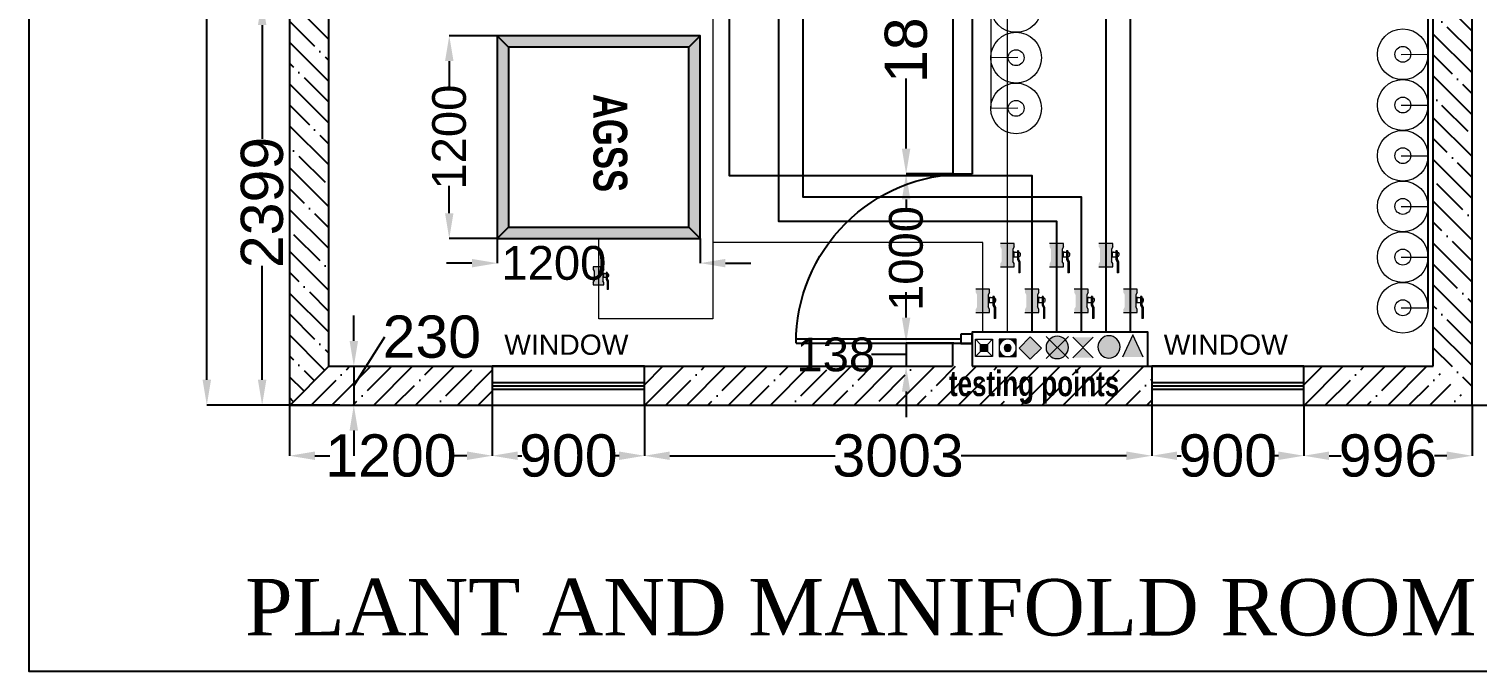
# Model space of a CAD drawing. Header units: metres. Extents: x 11749222 to 11901021, y -3863762 to -3708780.
# Drawn here: x 11749222 to 11757794, y -3728787 to -3724988 of the extents above; entities that cross this region are included whole.
import ezdxf

# ---------------------------------------------------------------- set-up
doc = ezdxf.new("R2010")
doc.units = ezdxf.units.M
doc.header["$MEASUREMENT"] = 0
doc.header["$PDMODE"] = 35
doc.layers.get('0').update_dxf_attribs({"color": 251, "linetype": 'CONTINUOUS'})
doc.layers.get('Defpoints').update_dxf_attribs({"color": 251, "linetype": 'CONTINUOUS'})
for name, color, linetype in [('dim ref', 251, 'CONTINUOUS'), ('DOOR', 251, 'CONTINUOUS'), ('format', 251, 'CONTINUOUS'), ('HS', 251, 'CONTINUOUS'), ('I-REVISION 6', 8, 'CONTINUOUS'), ('Model-Front', 7, 'CONTINUOUS')]:
    doc.layers.add(name, color=color, linetype=linetype)
for name, color, linetype, lineweight in [('M-OXY-VAC-AIR', 30, 'CONTINUOUS', 18), ('MEDI AGSS', 173, 'CONTINUOUS', 13), ('MEDI AIR 7', 4, 'CONTINUOUS', 25), ('MEDI AIR-4', 6, 'CONTINUOUS', 25), ('Medi CO2', 30, 'CONTINUOUS', 5), ('MEDI N2O', 5, 'CONTINUOUS', 25), ('MEDI O2', 3, 'CONTINUOUS', 25), ('MEDI VAC', 1, 'CONTINUOUS', 25), ('OXGEN', 90, 'CONTINUOUS', 13)]:
    doc.layers.add(name, color=color, linetype=linetype, lineweight=lineweight)
doc.styles.add('0_RM-NM', font='arial.ttf')
doc.styles.add('MtXpl_Swis721_LtCn_B', font='')
doc.styles.add('style3', font='arial.ttf', dxfattribs={"height": 200})
doc.styles.add('TR', font='times.ttf')
doc.styles.add('TXT4', font='GOTHIC.TTF', dxfattribs={"height": 150})
doc.styles.get('MtXpl_Swis721_LtCn_B').set_extended_font_data('Swis721 LtCn BT', bold=True)
doc.dimstyles.new('Scale 50', dxfattribs={"dimscale": 0, "dimtxt": 200, "dimasz": 150, "dimexe": 0, "dimexo": 0.1, "dimgap": 0, "dimtad": 0, "dimtoh": 1, "dimdec": 0, "dimzin": 0, "dimdsep": 46, "dimtxsty": '0_RM-NM', "dimcen": 0, "dimdle": 100, "dimclrd": 204, "dimclre": 212, "dimclrt": 224, "dimadec": 0, "dimazin": 0, "dimtfac": 1, "dimtdec": 0, "dimtofl": 0, "dimtmove": 1, "dimatfit": 3, "dimfxl": 0.15, "dimtolj": 1, "dimtzin": 0, "dimlwe": -1, "dimarcsym": 0})

# ---------------------------------------------------------------- blocks, each defined once
blk = doc.blocks.new('A$C53A2645F')
at = {"layer": 'Model-Front'}
h = blk.add_hatch(dxfattribs=at)
h.set_pattern_fill('BOX', color=256)
h.set_pattern_definition([(90, (-20685.1623, 3091.4035), (-1, 6e-17), []), (90, (-20684.9123, 3091.4035), (-1, 6e-17), []), (0, (-20685.1623, 3091.4035), (0, 1), [-0.25, 0.25]), (0, (-20685.1623, 3091.6535), (0, 1), [-0.25, 0.25]), (0, (-20685.1623, 3091.9035), (0, 1), [0.25, -0.25]), (0, (-20685.1623, 3092.1535), (0, 1), [0.25, -0.25]), (90, (-20684.6623, 3091.4035), (-1, 6e-17), [0.25, -0.25]), (90, (-20684.4123, 3091.4035), (-1, 6e-17), [0.25, -0.25])])
h.paths.add_polyline_path([(1200, 1200), (0, 1200), (66.7, 1133.3), (1133.3, 1133.3)], flags=17)
h.paths.add_polyline_path([(66.7, 1133.3), (0, 1200), (0, 0), (1200, 0), (1200, 1200), (1133.3, 1133.3), (1133.3, 66.7), (66.7, 66.7)])
for points in [[(0, 0), (1200, 0), (1200, 1200), (0, 1200)], [(66.7, 66.7), (1133.3, 66.7), (1133.3, 1133.3), (66.7, 1133.3)]]:
    blk.add_lwpolyline(points, close=True, dxfattribs=at)
for points in [[(66.7, 1133.3), (0, 1200)], [(1133.3, 1133.3), (1200, 1200)], [(66.7, 66.7), (0, 0)], [(1133.3, 66.7), (1200, 0)]]:
    blk.add_lwpolyline(points, dxfattribs=at)
at = {"layer": 'OXGEN', "color": 6, "insert": (344.1, 768.7), "char_height": 200, "width": 692.319, "attachment_point": 1, "rotation": 0.07639, "style": 'MtXpl_Swis721_LtCn_B'}
blk.add_mtext('AGSS', dxfattribs=at)
blk = doc.blocks.new('*D69')
at = {"layer": 'Defpoints', "color": 0, "transparency": 16777216}
for p in [(11751994.6, -3726227.7), (11753194.6, -3726227.7), (11753194.6, -3726373.4)]:
    blk.add_point(p, dxfattribs=at)
at = {"layer": 'Model-Front', "color": 212, "transparency": 16777216}
for p, q in [((11751994.6, -3726227.8), (11751994.6, -3726373.4)), ((11753194.6, -3726227.8), (11753194.6, -3726373.4))]:
    blk.add_line(p, q, dxfattribs=at)
at = {"layer": 'Model-Front', "color": 204, "lineweight": -2, "transparency": 16777216}
for p, q in [((11751844.6, -3726373.4), (11751694.6, -3726373.4)), ((11753344.6, -3726373.4), (11753494.6, -3726373.4))]:
    blk.add_line(p, q, dxfattribs=at)
at = {"layer": 'Model-Front', "color": 204, "transparency": 16777216}
for points in [[(11751844.6, -3726348.4), (11751844.6, -3726398.4), (11751994.6, -3726373.4)], [(11753344.6, -3726348.4), (11753344.6, -3726398.4), (11753194.6, -3726373.4)]]:
    blk.add_solid(points, dxfattribs=at)
at = {"layer": 'Model-Front', "color": 224, "transparency": 16777216, "insert": (11752329.5, -3726373.4), "char_height": 200, "attachment_point": 5, "style": '0_RM-NM'}
blk.add_mtext('\\A1;1200', dxfattribs=at)
blk = doc.blocks.new('*D70')
at = {"layer": 'Defpoints', "color": 0, "transparency": 16777216}
for p in [(11751994.6, -3725027.7), (11751710.2, -3726227.7), (11751994.6, -3726227.7)]:
    blk.add_point(p, dxfattribs=at)
at = {"layer": 'Model-Front', "color": 212, "transparency": 16777216}
for p, q in [((11751994.5, -3725027.7), (11751710.2, -3725027.7)), ((11751994.5, -3726227.7), (11751710.2, -3726227.7))]:
    blk.add_line(p, q, dxfattribs=at)
at = {"layer": 'Model-Front', "color": 204, "lineweight": -2, "transparency": 16777216}
for p, q in [((11751710.2, -3725177.7), (11751710.2, -3725338.8)), ((11751710.2, -3726077.7), (11751710.2, -3725916.6))]:
    blk.add_line(p, q, dxfattribs=at)
at = {"layer": 'Model-Front', "color": 204, "transparency": 16777216}
for points in [[(11751685.2, -3725177.7), (11751735.2, -3725177.7), (11751710.2, -3725027.7)], [(11751685.2, -3726077.7), (11751735.2, -3726077.7), (11751710.2, -3726227.7)]]:
    blk.add_solid(points, dxfattribs=at)
at = {"layer": 'Model-Front', "color": 224, "transparency": 16777216, "insert": (11751710.2, -3725627.7), "char_height": 200, "attachment_point": 5, "rotation": 90, "style": '0_RM-NM'}
blk.add_mtext('\\A1;1200', dxfattribs=at)
blk = doc.blocks.new('A$C6C616827')
at = {"layer": 'Model-Front', "color": 240, "true_color": 0xed1f24}
blk.add_lwpolyline([(1052.3, 975), (997.6, 975), (997.6, 1041.9), (1052.3, 1041.9)], close=True, dxfattribs=at)
for points in [[(1000, 0), (1000, 975)], [(1025, 0), (1025, 975)]]:
    blk.add_lwpolyline(points, dxfattribs=at)
blk.add_arc((1000, 1000), 1000, 270, 0, dxfattribs=at)
blk = doc.blocks.new('*D36')
at = {"layer": 'Defpoints', "color": 0, "ltscale": 500, "transparency": 16777216}
for p in [(11751063, -3711213.9), (11750275.1, -3727213.9), (11751063, -3727213.9)]:
    blk.add_point(p, dxfattribs=at)
at = {"layer": 'MEDI O2', "color": 212, "ltscale": 500, "transparency": 16777216}
for p, q in [((11751062.9, -3711213.9), (11750275.1, -3711213.9)), ((11751062.9, -3727213.9), (11750275.1, -3727213.9))]:
    blk.add_line(p, q, dxfattribs=at)
at = {"layer": 'MEDI O2', "color": 204, "lineweight": -2, "ltscale": 500, "transparency": 16777216}
for p, q in [((11750275.1, -3711363.9), (11750275.1, -3718755.7)), ((11750275.1, -3727063.9), (11750275.1, -3719672.2))]:
    blk.add_line(p, q, dxfattribs=at)
at = {"layer": 'MEDI O2', "color": 204, "ltscale": 500, "transparency": 16777216}
for points in [[(11750250.1, -3711363.9), (11750300.1, -3711363.9), (11750275.1, -3711213.9)], [(11750250.1, -3727063.9), (11750300.1, -3727063.9), (11750275.1, -3727213.9)]]:
    blk.add_solid(points, dxfattribs=at)
at = {"layer": 'MEDI O2', "color": 224, "ltscale": 500, "transparency": 16777216, "insert": (11750275.1, -3719213.9), "char_height": 250, "attachment_point": 5, "rotation": 90, "style": '0_RM-NM'}
blk.add_mtext('\\A1;16000', dxfattribs=at)
blk = doc.blocks.new('A$C56DD031A')
at = {"layer": 'Model-Front', "color": 152, "true_color": 0x2776bb}
blk.add_lwpolyline([(0, 230), (0, 0), (900, 0), (900, 230)], close=True, dxfattribs=at)
for points in [[(0, 135), (900, 135)], [(0, 115), (900, 115)], [(0, 95), (900, 95)]]:
    blk.add_lwpolyline(points, dxfattribs=at)
at = {"layer": 'dim ref', "color": 5, "insert": (70.5, 418.1), "char_height": 120, "width": 1338.76, "attachment_point": 1, "rotation": 359.99947, "style": 'style3'}
blk.add_mtext('WINDOW', dxfattribs=at)
blk = doc.blocks.new('*D40')
at = {"layer": 'Defpoints', "color": 0, "ltscale": 500, "transparency": 16777216}
for p in [(11750994.6, -3726983.9), (11750994.6, -3727213.9), (11751145.2, -3727213.9)]:
    blk.add_point(p, dxfattribs=at)
at = {"layer": 'MEDI O2', "color": 204, "lineweight": -2, "ltscale": 500, "transparency": 16777216}
for p, q in [((11751145.2, -3726833.9), (11751145.2, -3726683.9)), ((11751145.2, -3727098.9), (11751329, -3726810)), ((11751145.2, -3726983.9), (11751145.2, -3727213.9)), ((11751145.2, -3727363.9), (11751145.2, -3727513.9))]:
    blk.add_line(p, q, dxfattribs=at)
at = {"layer": 'MEDI O2', "color": 212, "ltscale": 500, "transparency": 16777216}
for p, q in [((11750994.7, -3726983.9), (11751145.2, -3726983.9)), ((11750994.7, -3727213.9), (11751145.2, -3727213.9))]:
    blk.add_line(p, q, dxfattribs=at)
at = {"layer": 'MEDI O2', "color": 204, "ltscale": 500, "transparency": 16777216}
for points in [[(11751120.2, -3726833.9), (11751170.2, -3726833.9), (11751145.2, -3726983.9)], [(11751120.2, -3727363.9), (11751170.2, -3727363.9), (11751145.2, -3727213.9)]]:
    blk.add_solid(points, dxfattribs=at)
at = {"layer": 'MEDI O2', "color": 224, "ltscale": 500, "transparency": 16777216, "insert": (11751606.9, -3726810), "char_height": 250, "attachment_point": 5, "style": '0_RM-NM'}
blk.add_mtext('\\A1;230', dxfattribs=at)
blk = doc.blocks.new('*D45')
at = {"layer": 'Defpoints', "color": 0, "ltscale": 500, "transparency": 16777216}
for p in [(11750729.5, -3724814.8), (11750602.7, -3727213.9), (11750729.5, -3727213.9)]:
    blk.add_point(p, dxfattribs=at)
at = {"layer": 'MEDI O2', "color": 212, "ltscale": 500, "transparency": 16777216}
for p, q in [((11750729.4, -3724814.8), (11750602.7, -3724814.8)), ((11750729.4, -3727213.9), (11750602.7, -3727213.9))]:
    blk.add_line(p, q, dxfattribs=at)
at = {"layer": 'MEDI O2', "color": 204, "lineweight": -2, "ltscale": 500, "transparency": 16777216}
for p, q in [((11750602.7, -3724964.8), (11750602.7, -3725638.7)), ((11750602.7, -3727063.9), (11750602.7, -3726390))]:
    blk.add_line(p, q, dxfattribs=at)
at = {"layer": 'MEDI O2', "color": 204, "ltscale": 500, "transparency": 16777216}
for points in [[(11750577.7, -3724964.8), (11750627.7, -3724964.8), (11750602.7, -3724814.8)], [(11750577.7, -3727063.9), (11750627.7, -3727063.9), (11750602.7, -3727213.9)]]:
    blk.add_solid(points, dxfattribs=at)
at = {"layer": 'MEDI O2', "color": 224, "ltscale": 500, "transparency": 16777216, "insert": (11750602.7, -3726014.4), "char_height": 250, "attachment_point": 5, "rotation": 90, "style": '0_RM-NM'}
blk.add_mtext('\\A1;2399', dxfattribs=at)
blk = doc.blocks.new('*D49')
at = {"layer": 'Defpoints', "color": 0, "ltscale": 500, "transparency": 16777216}
for p in [(11757764.6, -3723992.7), (11757764.6, -3727213.9), (11758116.7, -3727213.9)]:
    blk.add_point(p, dxfattribs=at)
at = {"layer": 'MEDI O2', "color": 212, "ltscale": 500, "transparency": 16777216}
for p, q in [((11757764.7, -3723992.7), (11758116.7, -3723992.7)), ((11757764.7, -3727213.9), (11758116.7, -3727213.9))]:
    blk.add_line(p, q, dxfattribs=at)
at = {"layer": 'MEDI O2', "color": 204, "lineweight": -2, "ltscale": 500, "transparency": 16777216}
for p, q in [((11758116.7, -3724142.7), (11758116.7, -3725254.3)), ((11758116.7, -3727063.9), (11758116.7, -3725952.4))]:
    blk.add_line(p, q, dxfattribs=at)
at = {"layer": 'MEDI O2', "color": 204, "ltscale": 500, "transparency": 16777216}
for points in [[(11758091.7, -3724142.7), (11758141.7, -3724142.7), (11758116.7, -3723992.7)], [(11758091.7, -3727063.9), (11758141.7, -3727063.9), (11758116.7, -3727213.9)]]:
    blk.add_solid(points, dxfattribs=at)
at = {"layer": 'MEDI O2', "color": 224, "ltscale": 500, "transparency": 16777216, "insert": (11758116.7, -3725603.3), "char_height": 250, "attachment_point": 5, "rotation": 90, "style": '0_RM-NM'}
blk.add_mtext('\\A1;3221', dxfattribs=at)
blk = doc.blocks.new('*D50')
at = {"layer": 'Defpoints', "color": 0, "ltscale": 500, "transparency": 16777216}
for p in [(11756768.5, -3727213.9), (11757764.6, -3727213.9), (11756768.5, -3727513.2)]:
    blk.add_point(p, dxfattribs=at)
at = {"layer": 'MEDI O2', "color": 212, "ltscale": 500, "transparency": 16777216}
for p, q in [((11756768.5, -3727214), (11756768.5, -3727513.2)), ((11757764.6, -3727214), (11757764.6, -3727513.2))]:
    blk.add_line(p, q, dxfattribs=at)
at = {"layer": 'MEDI O2', "color": 204, "lineweight": -2, "ltscale": 500, "transparency": 16777216}
for p, q in [((11756918.5, -3727513.2), (11756990.5, -3727513.2)), ((11757614.6, -3727513.2), (11757542.7, -3727513.2))]:
    blk.add_line(p, q, dxfattribs=at)
at = {"layer": 'MEDI O2', "color": 204, "ltscale": 500, "transparency": 16777216}
for points in [[(11756918.5, -3727488.2), (11756918.5, -3727538.2), (11756768.5, -3727513.2)], [(11757614.6, -3727488.2), (11757614.6, -3727538.2), (11757764.6, -3727513.2)]]:
    blk.add_solid(points, dxfattribs=at)
at = {"layer": 'MEDI O2', "color": 224, "ltscale": 500, "transparency": 16777216, "insert": (11757266.6, -3727513.2), "char_height": 250, "attachment_point": 5, "style": '0_RM-NM'}
blk.add_mtext('\\A1;996', dxfattribs=at)
blk = doc.blocks.new('*D51')
at = {"layer": 'Defpoints', "color": 0, "ltscale": 500, "transparency": 16777216}
for p in [(11755868.5, -3727213.9), (11756768.5, -3727213.9), (11755868.5, -3727513.2)]:
    blk.add_point(p, dxfattribs=at)
at = {"layer": 'MEDI O2', "color": 212, "ltscale": 500, "transparency": 16777216}
for p, q in [((11755868.5, -3727214), (11755868.5, -3727513.2)), ((11756768.5, -3727214), (11756768.5, -3727513.2))]:
    blk.add_line(p, q, dxfattribs=at)
at = {"layer": 'MEDI O2', "color": 204, "lineweight": -2, "ltscale": 500, "transparency": 16777216}
for p, q in [((11756018.5, -3727513.2), (11756042.7, -3727513.2)), ((11756618.5, -3727513.2), (11756594.2, -3727513.2))]:
    blk.add_line(p, q, dxfattribs=at)
at = {"layer": 'MEDI O2', "color": 204, "ltscale": 500, "transparency": 16777216}
for points in [[(11756018.5, -3727488.2), (11756018.5, -3727538.2), (11755868.5, -3727513.2)], [(11756618.5, -3727488.2), (11756618.5, -3727538.2), (11756768.5, -3727513.2)]]:
    blk.add_solid(points, dxfattribs=at)
at = {"layer": 'MEDI O2', "color": 224, "ltscale": 500, "transparency": 16777216, "insert": (11756318.5, -3727513.2), "char_height": 250, "attachment_point": 5, "style": '0_RM-NM'}
blk.add_mtext('\\A1;900', dxfattribs=at)
blk = doc.blocks.new('*D52')
at = {"layer": 'Defpoints', "color": 0, "ltscale": 500, "transparency": 16777216}
for p in [(11752865.1, -3727213.9), (11755868.5, -3727213.9), (11752865.1, -3727513.2)]:
    blk.add_point(p, dxfattribs=at)
at = {"layer": 'MEDI O2', "color": 212, "ltscale": 500, "transparency": 16777216}
for p, q in [((11752865.1, -3727214), (11752865.1, -3727513.2)), ((11755868.5, -3727214), (11755868.5, -3727513.2))]:
    blk.add_line(p, q, dxfattribs=at)
at = {"layer": 'MEDI O2', "color": 204, "lineweight": -2, "ltscale": 500, "transparency": 16777216}
for p, q in [((11753015.1, -3727513.2), (11753993.6, -3727513.2)), ((11755718.5, -3727513.2), (11754740, -3727513.2))]:
    blk.add_line(p, q, dxfattribs=at)
at = {"layer": 'MEDI O2', "color": 204, "ltscale": 500, "transparency": 16777216}
for points in [[(11753015.1, -3727488.2), (11753015.1, -3727538.2), (11752865.1, -3727513.2)], [(11755718.5, -3727488.2), (11755718.5, -3727538.2), (11755868.5, -3727513.2)]]:
    blk.add_solid(points, dxfattribs=at)
at = {"layer": 'MEDI O2', "color": 224, "ltscale": 500, "transparency": 16777216, "insert": (11754366.8, -3727513.2), "char_height": 250, "attachment_point": 5, "style": '0_RM-NM'}
blk.add_mtext('\\A1;3003', dxfattribs=at)
blk = doc.blocks.new('*D53')
at = {"layer": 'Defpoints', "color": 0, "ltscale": 500, "transparency": 16777216}
for p in [(11751965.1, -3727213.9), (11752865.1, -3727213.9), (11751965.1, -3727513.2)]:
    blk.add_point(p, dxfattribs=at)
at = {"layer": 'MEDI O2', "color": 212, "ltscale": 500, "transparency": 16777216}
for p, q in [((11751965.1, -3727214), (11751965.1, -3727513.2)), ((11752865.1, -3727214), (11752865.1, -3727513.2))]:
    blk.add_line(p, q, dxfattribs=at)
at = {"layer": 'MEDI O2', "color": 204, "lineweight": -2, "ltscale": 500, "transparency": 16777216}
for p, q in [((11752115.1, -3727513.2), (11752139.3, -3727513.2)), ((11752715.1, -3727513.2), (11752690.8, -3727513.2))]:
    blk.add_line(p, q, dxfattribs=at)
at = {"layer": 'MEDI O2', "color": 204, "ltscale": 500, "transparency": 16777216}
for points in [[(11752115.1, -3727488.2), (11752115.1, -3727538.2), (11751965.1, -3727513.2)], [(11752715.1, -3727488.2), (11752715.1, -3727538.2), (11752865.1, -3727513.2)]]:
    blk.add_solid(points, dxfattribs=at)
at = {"layer": 'MEDI O2', "color": 224, "ltscale": 500, "transparency": 16777216, "insert": (11752415.1, -3727513.2), "char_height": 250, "attachment_point": 5, "style": '0_RM-NM'}
blk.add_mtext('\\A1;900', dxfattribs=at)
blk = doc.blocks.new('*D54')
at = {"layer": 'Defpoints', "color": 0, "ltscale": 500, "transparency": 16777216}
for p in [(11750764.6, -3727213.9), (11751965.1, -3727213.9), (11750764.6, -3727513.2)]:
    blk.add_point(p, dxfattribs=at)
at = {"layer": 'MEDI O2', "color": 212, "ltscale": 500, "transparency": 16777216}
for p, q in [((11750764.6, -3727214), (11750764.6, -3727513.2)), ((11751965.1, -3727214), (11751965.1, -3727513.2))]:
    blk.add_line(p, q, dxfattribs=at)
at = {"layer": 'MEDI O2', "color": 204, "lineweight": -2, "ltscale": 500, "transparency": 16777216}
for p, q in [((11750914.6, -3727513.2), (11751003.8, -3727513.2)), ((11751815.1, -3727513.2), (11751726, -3727513.2))]:
    blk.add_line(p, q, dxfattribs=at)
at = {"layer": 'MEDI O2', "color": 204, "ltscale": 500, "transparency": 16777216}
for points in [[(11750914.6, -3727488.2), (11750914.6, -3727538.2), (11750764.6, -3727513.2)], [(11751815.1, -3727488.2), (11751815.1, -3727538.2), (11751965.1, -3727513.2)]]:
    blk.add_solid(points, dxfattribs=at)
at = {"layer": 'MEDI O2', "color": 224, "ltscale": 500, "transparency": 16777216, "insert": (11751364.9, -3727513.2), "char_height": 250, "attachment_point": 5, "style": '0_RM-NM'}
blk.add_mtext('\\A1;1200', dxfattribs=at)
blk = doc.blocks.new('*D63')
at = {"layer": 'Defpoints', "color": 0, "ltscale": 500, "transparency": 16777216}
for p in [(11754698.6, -3723992.7), (11754414.3, -3725845.8), (11754697.4, -3725845.8)]:
    blk.add_point(p, dxfattribs=at)
at = {"layer": 'MEDI O2', "color": 212, "ltscale": 500, "transparency": 16777216}
for p, q in [((11754698.5, -3723992.7), (11754414.3, -3723992.7)), ((11754697.3, -3725845.8), (11754414.3, -3725845.8))]:
    blk.add_line(p, q, dxfattribs=at)
at = {"layer": 'MEDI O2', "color": 204, "lineweight": -2, "ltscale": 500, "transparency": 16777216}
for p, q in [((11754414.3, -3724142.7), (11754414.3, -3724557.7)), ((11754414.3, -3725695.8), (11754414.3, -3725280.8))]:
    blk.add_line(p, q, dxfattribs=at)
at = {"layer": 'MEDI O2', "color": 204, "ltscale": 500, "transparency": 16777216}
for points in [[(11754389.3, -3724142.7), (11754439.3, -3724142.7), (11754414.3, -3723992.7)], [(11754389.3, -3725695.8), (11754439.3, -3725695.8), (11754414.3, -3725845.8)]]:
    blk.add_solid(points, dxfattribs=at)
at = {"layer": 'MEDI O2', "color": 224, "ltscale": 500, "transparency": 16777216, "insert": (11754414.3, -3724919.3), "char_height": 250, "attachment_point": 5, "rotation": 90, "style": '0_RM-NM'}
blk.add_mtext('\\A1;1853', dxfattribs=at)
blk = doc.blocks.new('*D64')
at = {"layer": 'Defpoints', "color": 0, "ltscale": 500, "transparency": 16777216}
for p in [(11754697.4, -3725845.8), (11754414.3, -3726846), (11754697.4, -3726846)]:
    blk.add_point(p, dxfattribs=at)
at = {"layer": 'MEDI O2', "color": 212, "ltscale": 500, "transparency": 16777216}
for p, q in [((11754697.3, -3725845.8), (11754414.3, -3725845.8)), ((11754697.3, -3726846), (11754414.3, -3726846))]:
    blk.add_line(p, q, dxfattribs=at)
at = {"layer": 'MEDI O2', "color": 204, "lineweight": -2, "ltscale": 500, "transparency": 16777216}
for p, q in [((11754414.3, -3725995.8), (11754414.3, -3726057)), ((11754414.3, -3726696), (11754414.3, -3726634.8))]:
    blk.add_line(p, q, dxfattribs=at)
at = {"layer": 'MEDI O2', "color": 204, "ltscale": 500, "transparency": 16777216}
for points in [[(11754389.3, -3725995.8), (11754439.3, -3725995.8), (11754414.3, -3725845.8)], [(11754389.3, -3726696), (11754439.3, -3726696), (11754414.3, -3726846)]]:
    blk.add_solid(points, dxfattribs=at)
at = {"layer": 'MEDI O2', "color": 224, "ltscale": 500, "transparency": 16777216, "insert": (11754414.3, -3726345.9), "char_height": 200, "attachment_point": 5, "rotation": 90, "style": '0_RM-NM'}
blk.add_mtext('\\A1;1000', dxfattribs=at)
blk = doc.blocks.new('*D65')
at = {"layer": 'Defpoints', "color": 0, "ltscale": 500, "transparency": 16777216}
for p in [(11754697.4, -3726846), (11754414.3, -3726983.9), (11754418.7, -3726983.9)]:
    blk.add_point(p, dxfattribs=at)
at = {"layer": 'MEDI O2', "color": 204, "lineweight": -2, "ltscale": 500, "transparency": 16777216}
for p, q in [((11754414.3, -3726696), (11754414.3, -3726546)), ((11754414.3, -3726846), (11754414.3, -3726983.9)), ((11754414.3, -3726915), (11754210, -3726915)), ((11754414.3, -3727133.9), (11754414.3, -3727283.9))]:
    blk.add_line(p, q, dxfattribs=at)
at = {"layer": 'MEDI O2', "color": 212, "ltscale": 500, "transparency": 16777216}
for p, q in [((11754697.3, -3726846), (11754414.3, -3726846)), ((11754418.6, -3726983.9), (11754414.3, -3726983.9))]:
    blk.add_line(p, q, dxfattribs=at)
at = {"layer": 'MEDI O2', "color": 204, "ltscale": 500, "transparency": 16777216}
for points in [[(11754389.3, -3726696), (11754439.3, -3726696), (11754414.3, -3726846)], [(11754389.3, -3727133.9), (11754439.3, -3727133.9), (11754414.3, -3726983.9)]]:
    blk.add_solid(points, dxfattribs=at)
at = {"layer": 'MEDI O2', "color": 224, "ltscale": 500, "transparency": 16777216, "insert": (11753998.2, -3726915), "char_height": 200, "attachment_point": 5, "style": '0_RM-NM'}
blk.add_mtext('\\A1;138', dxfattribs=at)
blk = doc.blocks.new('A$C4D064DB7')
at = {"lineweight": 9}
h = blk.add_hatch(color=7, dxfattribs=at)
h.set_gradient(color1=(255, 255, 255), color2=(0, 38, 76), tint=1, name='INVCYLINDER')
h.paths.add_polyline_path([(4.5, 7.1), (3.7, 5.7), (3.7, 3.7), (12.3, 3.7), (12.3, 5.7), (11.5, 7.1), (11.5, 14.7), (12.3, 16.1), (12.3, 18.1), (3.7, 18.1), (3.7, 16.1), (4.5, 14.7)])
at = {"color": 7, "lineweight": 9}
for p, q in [((0, 11.9), (0, 10.9)), ((1, 13.7), (1, 8.4)), ((1, 13.7), (1.8, 13.7)), ((1.8, 13.7), (1.8, 8.2)), ((4, 12.9), (1.8, 12.9)), ((3.2, 12.9), (3.7, 12.9)), ((3.7, 18.1), (12.3, 18.1)), ((3.7, 16.1), (3.7, 18.1)), ((3.7, 16.1), (4.5, 14.7)), ((4, 13.1), (4, 9.7)), ((4, 13.1), (4.5, 13.1)), ((4.5, 14.7), (4.5, 7.1)), ((12.3, 16.1), (11.5, 14.7)), ((11.5, 14.7), (11.5, 7.1)), ((12.3, 18.1), (12.3, 16.1)), ((1, 8.4), (0.2, 7.1)), ((0.2, 7.1), (0.2, 0)), ((1.8, 8.2), (1, 6.8)), ((1, 6.8), (1, 0)), ((4, 9.9), (1.8, 9.9)), ((3.7, 5.7), (4.5, 7.1)), ((3.7, 3.7), (3.7, 5.7)), ((12.3, 3.7), (3.7, 3.7)), ((4, 9.7), (4.5, 9.7)), ((12.3, 5.7), (11.5, 7.1)), ((12.3, 5.7), (12.3, 3.7)), ((0.2, 0), (1, 0))]:
    blk.add_line(p, q, dxfattribs=at)
for centre, start, end in [((1, 11.9), 90, 180), ((1, 10.9), 180, 270)]:
    blk.add_arc(centre, 1, start, end, dxfattribs=at)
blk = doc.blocks.new('A$C53F779DD')
at = {"layer": 'Medi CO2', "linetype": 'ByBlock', "lineweight": 15}
h = blk.add_hatch(color=30, dxfattribs=at)
h.dxf.hatch_style = 1
h.paths.add_polyline_path([(635, 0), (638, 635), (0, 635, -0.4142136)])
h.paths.add_polyline_path([(0, 635), (-638, 635), (-635, 0, -0.4142136)])
h.paths.add_polyline_path([(0, -635, -0.4142136), (-635, 0), (-638, -635)])
h.paths.add_polyline_path([(638, -635), (635, 0, -0.4142136), (0, -635)])
h.paths.add_polyline_path([(255, 0, 1), (-255, 0, 1)])
at = {"layer": 'Medi CO2', "color": 30, "linetype": 'ByBlock', "lineweight": 15}
for p, q in [((-641, 635), (636, 635)), ((-638, -635), (-638, 635)), ((636, 635), (636, -635)), ((636, -635), (-641, -635))]:
    blk.add_line(p, q, dxfattribs=at)
for radius in [635, 255]:
    blk.add_circle((0, 0), radius, dxfattribs=at)
blk = doc.blocks.new('A$C173265A9')
at = {"layer": 'MEDI AIR 7', "lineweight": 15}
h = blk.add_hatch(color=4, dxfattribs=at)
h.dxf.hatch_style = 1
h.paths.add_polyline_path([(3169, 1585), (1585, 0), (3169, -1585)])
h.paths.add_polyline_path([(1585, 0), (0, 1585), (0, -1585)])
at = {"layer": 'MEDI AIR 7', "color": 4, "lineweight": 15}
for p, q in [((0, 1585, 0), (3169, -1585, 0)), ((3169, 1585, 0), (0, -1585, 0))]:
    blk.add_line(p, q, dxfattribs=at)
blk = doc.blocks.new('A$C3A3D1474')
at = {"layer": 'MEDI AGSS', "lineweight": 15}
h = blk.add_hatch(color=256, dxfattribs=at)
h.dxf.hatch_style = 1
h.paths.add_polyline_path([(258, 255), (-258, 255), (-258, -255), (258, -255)])
for p, q in [((-638, -635), (-638, 635)), ((-638, 635), (638, 635)), ((-638, 635), (-256, 255)), ((256, 255), (638, 635)), ((638, 635), (638, -635)), ((-638, -635), (-256, -255)), ((638, -635), (-638, -635)), ((256, -255), (638, -635))]:
    blk.add_line(p, q, dxfattribs=at)
at = {"layer": 'MEDI AGSS', "lineweight": 15, "elevation": 0}
blk.add_lwpolyline([(-258, 255), (258, 255), (258, -255), (-258, -255)], close=True, dxfattribs=at)
blk = doc.blocks.new('A$C42ED42C6')
at = {"layer": 'MEDI N2O', "linetype": 'Continuous', "lineweight": 15}
h = blk.add_hatch(color=5, dxfattribs=at)
h.dxf.hatch_style = 1
h.paths.add_polyline_path([(2946, 1220), (1726, 0), (2946, -1220, 0.1989124), (3451, 0, 0.1989124)])
h.paths.add_polyline_path([(1726, 0), (505, -1220, 0.4142136), (2946, -1220)])
h.paths.add_polyline_path([(505, 1220, 0.1989124), (0, 0, 0.1989124), (505, -1220), (1726, 0)])
h.paths.add_polyline_path([(2946, 1220, 0.4142136), (505, 1220), (1726, 0)])
at = {"layer": 'MEDI N2O', "color": 5, "linetype": 'Continuous', "lineweight": 15}
blk.add_circle((1726, 0), 1726, dxfattribs=at)
blk = doc.blocks.new('A$C1A766040')
at = {"layer": 'MEDI VAC', "lineweight": 15}
h = blk.add_hatch(color=256, dxfattribs=at)
h.dxf.hatch_style = 1
h.paths.add_polyline_path([(1726, -1726), (3451, 0), (1726, 1726), (0, 0)])
for p, q in [((1726, 1726), (0, 0)), ((0, 0), (1726, -1726)), ((3451, 0), (1726, 1726)), ((1726, -1726), (3451, 0))]:
    blk.add_line(p, q, dxfattribs=at)
blk = doc.blocks.new('A$C6CEF60F2')
at = {"layer": 'MEDI O2', "lineweight": 15}
h = blk.add_hatch(color=256, dxfattribs=at)
h.dxf.hatch_style = 1
h.paths.add_polyline_path([(0, 1587), (0, -1587), (3451, 0)])
for p, q in [((0, 1587, 0), (3451, 0, 0)), ((3451, 0, 0), (0, -1587, 0))]:
    blk.add_line(p, q, dxfattribs=at)
blk = doc.blocks.new('A$C04586E02')
at = {"layer": 'MEDI AIR-4', "lineweight": 15}
h = blk.add_hatch(color=256, dxfattribs=at)
h.dxf.hatch_style = 1
h.paths.add_polyline_path([(2946, 1220), (1726, 0), (2946, -1220, 0.1989124), (3451, 0, 0.1989124)])
h.paths.add_polyline_path([(1726, 0), (505, -1220, 0.4142136), (2946, -1220)])
h.paths.add_polyline_path([(505, 1220, 0.1989124), (0, 0, 0.1989124), (505, -1220), (1726, 0)])
h.paths.add_polyline_path([(2946, 1220, 0.4142136), (505, 1220), (1726, 0)])
for p, q in [((0, 1726), (3451, -1726)), ((3451, 1726), (0, -1726))]:
    blk.add_line(p, q, dxfattribs=at)
blk.add_circle((1726, 0), 1726, dxfattribs=at)
blk = doc.blocks.new('A$C7341269C')
at = {"lineweight": 9}
h = blk.add_hatch(color=7, dxfattribs=at)
h.set_gradient(color1=(255, 255, 255), one_color=1, tint=1, name='INVCYLINDER')
h.paths.add_polyline_path([(118, 64), (132, 88), (132, 122), (-14, 122), (-14, 88), (0, 64), (0, -64), (-14, -88), (-14, -122), (132, -122), (132, -88), (118, -64)])
at = {"color": 7, "lineweight": 9}
for p, q in [((179, 69), (179, 184)), ((192, 184), (179, 184)), ((192, 65), (192, 184)), ((-14, 122), (132, 122)), ((132, 88), (118, 64)), ((118, -64), (118, 64)), ((127, 20), (118, 20)), ((127, -36), (127, 20)), ((127, 17), (165, 17)), ((132, 122), (132, 88)), ((165, 46), (179, 69)), ((165, -47), (165, 46)), ((178, 42), (192, 65)), ((178, -47), (178, 42)), ((132, -122), (-14, -122)), ((127, -36), (118, -36)), ((132, -88), (118, -64)), ((127, -34), (165, -34)), ((132, -88), (132, -122)), ((142, -34), (133, -34)), ((178, -47), (165, -47)), ((195, -17), (195, 0))]:
    blk.add_line(p, q, dxfattribs=at)
for centre, start, end in [((178, 0), 0, 90), ((178, -17), 270, 0)]:
    blk.add_arc(centre, 16.9, start, end, dxfattribs=at)

msp = doc.modelspace()

# ---------------------------------------------------------------- hatches: boundary and pattern name
at = {"layer": 'HS', "ltscale": 500, "true_color": 0x636466}
h = msp.add_hatch(dxfattribs=at)
h.set_pattern_fill('ANSI35', color=251, scale=700, angle=450)
h.set_pattern_definition([(135, (8051864.42, -15076726.98), (-123.7436867, -123.7436867), []), (135, (8051864.42, -15076603.23), (-123.7436867, -123.7436867), [218.75, -43.75, 0, -43.75])])
edge = h.paths.add_edge_path()
edge.add_line((11757534.6, -3726983.9), (11757764.6, -3727213.9))
edge.add_line((11757764.6, -3727213.9), (11757764.6, -3723992.7))
edge.add_line((11757764.6, -3723992.7), (11757534.6, -3723992.7))
edge.add_line((11757534.6, -3723992.7), (11757534.6, -3726945.6))
h = msp.add_hatch(dxfattribs=at)
h.set_pattern_fill('ANSI35', color=251, scale=700, angle=270)
h.set_pattern_definition([(315, (15456664.96, 7624928.24), (123.7436867, 123.7436867), []), (315, (15456664.96, 7624804.5), (123.7436867, 123.7436867), [218.75, -43.75, 0, -43.75])])
edge = h.paths.add_edge_path()
edge.add_line((11750994.6, -3724814.8), (11750764.6, -3724814.8))
edge.add_line((11750764.6, -3724814.8), (11750764.6, -3727214))
edge.add_line((11750764.6, -3727214), (11750994.6, -3726983.9))
edge.add_line((11750994.6, -3726983.9), (11750994.6, -3724833.6))
h = msp.add_hatch(dxfattribs=at)
h.set_pattern_fill('ANSI35', color=251, scale=700, angle=360)
h.set_pattern_definition([(45, (401021.62, -21313.73), (-123.7436867, 123.7436867), []), (45, (401145.36, -21313.73), (-123.7436867, 123.7436867), [218.75, -43.75, 0, -43.75])])
edge = h.paths.add_edge_path()
edge.add_line((11750994.6, -3726983.9), (11750764.6, -3727214))
edge.add_line((11750764.6, -3727214), (11751965.1, -3727213.9))
edge.add_line((11751965.1, -3727213.9), (11751965.1, -3726983.9))
edge.add_line((11751965.1, -3726983.9), (11750983, -3726984))
h = msp.add_hatch(dxfattribs=at)
h.set_pattern_fill('ANSI35', color=251, scale=700, angle=360)
h.set_pattern_definition([(45, (403122.05, -21313.72), (-123.7436867, 123.7436867), []), (45, (403245.8, -21313.72), (-123.7436867, 123.7436867), [218.75, -43.75, 0, -43.75])])
edge = h.paths.add_edge_path()
edge.add_line((11752865.1, -3726983.9), (11752865.1, -3727214))
edge.add_line((11752865.1, -3727214), (11755830, -3727213.9))
edge.add_line((11755868.5, -3727213.9), (11755868.5, -3726983.9))
edge.add_line((11755868.5, -3726983.9), (11752903.4, -3726983.9))
h = msp.add_hatch(dxfattribs=at)
h.set_pattern_fill('ANSI35', color=251, scale=700, angle=360)
h.set_pattern_definition([(45, (407025.46, -21313.7), (-123.7436867, 123.7436867), []), (45, (407149.2, -21313.7), (-123.7436867, 123.7436867), [218.75, -43.75, 0, -43.75])])
edge = h.paths.add_edge_path()
edge.add_line((11756768.5, -3726983.9), (11756768.5, -3727214))
edge.add_line((11756768.5, -3727214), (11757764.6, -3727213.9))
edge.add_line((11757764.6, -3727213.9), (11757534.6, -3726983.9))
edge.add_line((11757534.6, -3726983.9), (11756806.8, -3726983.9))

# ---------------------------------------------------------------- linework, layer by layer
at = {"color": 1, "ltscale": 500}
msp.add_lwpolyline([(11754804.5, -3726983.3), (11755845.4, -3726983.3), (11755845.4, -3726781.4), (11754804.5, -3726781.4)], close=True, dxfattribs=at)
at = {"layer": 'I-REVISION 6', "color": 7}
msp.add_lwpolyline([(11749222.3, -3710170.2), (11749222.3, -3728787.2), (11762385.8, -3728787.2), (11762385.8, -3710170.2)], close=True, dxfattribs=at)
at = {"layer": 'M-OXY-VAC-AIR', "color": 3, "lineweight": 15}
for points in [[(11756417.5, -3720281.8), (11756417.5, -3722982.5), (11754915.3, -3722982.5), (11754915.3, -3725457.5)], [(11755075.2, -3725157.1), (11754915.3, -3725157.5)], [(11757344.7, -3725138), (11757504.5, -3725137.6)], [(11755075.2, -3725457.1), (11754915.3, -3725457.5)], [(11757344.7, -3725438), (11757504.5, -3725437.6)], [(11757344.7, -3725738), (11757504.5, -3725737.6)], [(11757344.7, -3726038), (11757504.5, -3726037.6)], [(11757344.7, -3726338), (11757504.5, -3726337.6)], [(11757344.7, -3726638), (11757504.5, -3726637.6)]]:
    msp.add_lwpolyline(points, dxfattribs=at)
for centre, radius in [((11755065.3, -3724857.5), 150), ((11757354.5, -3725137.6), 150), ((11755065.3, -3725157.5), 150), ((11755065.3, -3725157.5), 47.1), ((11757354.5, -3725137.6), 47.1), ((11755065.3, -3725457.5), 150), ((11757354.5, -3725437.6), 150), ((11755065.3, -3725457.5), 47.1), ((11757354.5, -3725437.6), 47.1), ((11757354.5, -3725737.6), 150), ((11757354.5, -3725737.6), 47.1), ((11757354.5, -3726037.6), 150), ((11757354.5, -3726037.6), 47.1), ((11757354.5, -3726337.6), 150), ((11757354.5, -3726337.6), 47.1), ((11757354.5, -3726637.6), 150), ((11757354.5, -3726637.6), 47.1)]:
    msp.add_circle(centre, radius, dxfattribs=at)
at = {"layer": 'MEDI AGSS'}
msp.add_lwpolyline([(11750764.6, -3712172.7), (11753269.7, -3712172.7), (11753269.7, -3726702.5), (11752594.6, -3726702.5), (11752594.6, -3726227)], dxfattribs=at)
at = {"layer": 'MEDI AGSS', "lineweight": 15}
msp.add_lwpolyline([(11754869.1, -3726780.7), (11754869.1, -3726250.5), (11753269.7, -3726250.5)], dxfattribs=at)
at = {"layer": 'MEDI AIR 7', "color": 4}
msp.add_lwpolyline([(11755451.9, -3726780.7), (11755451.9, -3725982.9), (11753805, -3725982.9), (11753805, -3722566.5)], dxfattribs=at)
at = {"layer": 'MEDI AIR-4'}
msp.add_lwpolyline([(11755306.2, -3726780.7), (11755306.2, -3726126.4), (11753661.4, -3726126.4), (11753661.4, -3722466.5)], dxfattribs=at)
at = {"layer": 'Medi CO2', "color": 30, "linetype": 'ByBlock', "lineweight": 15}
msp.add_lwpolyline([(11755014.8, -3726780.7), (11755014.8, -3721269.1)], dxfattribs=at)
at = {"layer": 'MEDI N2O'}
msp.add_lwpolyline([(11755597.6, -3726780.7), (11755597.6, -3715137.4)], dxfattribs=at)
at = {"layer": 'MEDI O2', "color": 8, "ltscale": 500}
for p, q in [((11754698.8, -3712518.5), (11754690.2, -3725845.8)), ((11754813.8, -3712518.6), (11754805.2, -3725845.9)), ((11754689.5, -3726848.3), (11754689.5, -3726983.9)), ((11754804.6, -3726793.6), (11754804.5, -3726983.9))]:
    msp.add_line(p, q, dxfattribs=at)
at = {"layer": 'MEDI O2', "ltscale": 500}
msp.add_line((11757504.5, -3726637.6), (11757504.5, -3720633.3), dxfattribs=at)
at = {"layer": 'MEDI O2', "color": 8, "ltscale": 500}
for points in [[(11755270.7, -3711213.3), (11750764.6, -3711213.3), (11750764.6, -3727213.3), (11757764.6, -3727213.3), (11757764.6, -3711213.3), (11757270.7, -3711213.3)], [(11754689.5, -3711443.3), (11750994.6, -3711443.3), (11750994.6, -3726983.3), (11754689.5, -3726983.3)], [(11757534.6, -3726983.3), (11757534.6, -3726983.3), (11757534.6, -3711443.3), (11757245.7, -3711443.3)], [(11754690.2, -3725845.1), (11754805.2, -3725845.2)], [(11754689.6, -3726847.6), (11754804.6, -3726847.6)], [(11754804.5, -3726983.3), (11757534.6, -3726983.3)]]:
    msp.add_lwpolyline(points, dxfattribs=at)
at = {"layer": 'MEDI O2'}
msp.add_lwpolyline([(11755743.3, -3726780.7), (11755743.3, -3722981.8)], dxfattribs=at)
at = {"layer": 'MEDI VAC'}
msp.add_lwpolyline([(11755160.5, -3726780.7), (11755160.5, -3725857.2), (11753369.7, -3725857.2), (11753369.7, -3724761.3)], dxfattribs=at)

# ---------------------------------------------------------------- block references
at = {"layer": 'DOOR', "color": 0, "lineweight": 18, "xscale": -7.430341910565228, "yscale": 7.430341910565228, "zscale": 7.430341910565228}
msp.add_blockref('A$C4D064DB7', (11752653.1, -3726530.2), dxfattribs=at)
at = {"layer": 'MEDI AGSS', "lineweight": 15, "xscale": 0.08041196397417884, "yscale": 0.08041196397417884, "zscale": 0.08041196397417884, "rotation": 90}
msp.add_blockref('A$C3A3D1474', (11754875.3, -3726875.3), dxfattribs=at)
at = {"layer": 'MEDI AIR 7', "color": 4, "xscale": -0.03817977723849444, "yscale": 0.03817977723849444, "zscale": 0.03817977723849444, "rotation": 90}
msp.add_blockref('A$C173265A9', (11755461.7, -3726812), dxfattribs=at)
at = {"layer": 'MEDI AIR-4', "xscale": -0.03811700942077248, "yscale": 0.03811700942077248, "zscale": 0.03811700942077248, "rotation": 270}
msp.add_blockref('A$C04586E02', (11755308.8, -3726938.1), dxfattribs=at)
at = {"layer": 'Medi CO2', "color": 30, "linetype": 'ByBlock', "lineweight": 15, "xscale": -0.080581927337564, "yscale": 0.080581927337564, "zscale": 0.080581927337564, "rotation": 90}
msp.add_blockref('A$C53F779DD', (11755015.5, -3726875.3), dxfattribs=at)
at = {"layer": 'MEDI N2O', "xscale": -0.03811700942077248, "yscale": 0.03811700942077248, "zscale": 0.03811700942077248, "rotation": 270}
msp.add_blockref('A$C42ED42C6', (11755615, -3726934.8), dxfattribs=at)
at = {"layer": 'MEDI O2', "ltscale": 500, "xscale": -1, "rotation": 270}
msp.add_blockref('A$C6C616827', (11753762.7, -3727846), dxfattribs=at)
at = {"layer": 'MEDI O2'}
for name, p, xscale, yscale, zscale, rotation in [('A$C7341269C', (11754980.1, -3726326.7), -0.5641715984581354, 0.5641715984581354, 0.5641715984581354, 180), ('A$C7341269C', (11755271.4, -3726326.7), -0.5641715984581354, 0.5641715984581354, 0.5641715984581354, 180), ('A$C7341269C', (11755562.8, -3726326.7), -0.5641715984581354, 0.5641715984581354, 0.5641715984581354, 180), ('A$C7341269C', (11754834.4, -3726596.7), -0.5641715984581354, 0.5641715984581354, 0.5641715984581354, 180), ('A$C7341269C', (11755125.7, -3726596.7), -0.5641715984581354, 0.5641715984581354, 0.5641715984581354, 180), ('A$C7341269C', (11755417.1, -3726596.7), -0.5641715984581354, 0.5641715984581354, 0.5641715984581354, 180), ('A$C7341269C', (11755708.5, -3726596.7), -0.5641715984581354, 0.5641715984581354, 0.5641715984581354, 180), ('A$C6CEF60F2', (11755756.6, -3726929), -0.03811700942077248, 0.03811700942077248, 0.03811700942077248, 270)]:
    msp.add_blockref(name, p, dxfattribs=dict(at, xscale=xscale, yscale=yscale, zscale=zscale, rotation=rotation))
at = {"layer": 'MEDI O2', "ltscale": 500}
for p in [(11751965.1, -3727213.9), (11755868.5, -3727213.9)]:
    msp.add_blockref('A$C56DD031A', p, dxfattribs=at)
at = {"layer": 'MEDI VAC', "xscale": -0.03811700942077248, "yscale": 0.03811700942077248, "zscale": 0.03811700942077248, "rotation": 270}
msp.add_blockref('A$C1A766040', (11755149.5, -3726941.8), dxfattribs=at)
at = {"layer": 'Model-Front', "rotation": 270}
msp.add_blockref('A$C53A2645F', (11751994.6, -3725027.7), dxfattribs=at)

# ---------------------------------------------------------------- texts
at = {"layer": 'format', "color": 1, "insert": (11750501.9, -3728242), "char_height": 334.711, "width": 7861.937, "attachment_point": 1, "style": 'TR'}
msp.add_mtext('PLANT AND MANIFOLD ROOM', dxfattribs=at)
at = {"layer": 'OXGEN', "color": 30, "lineweight": 15, "ltscale": 3, "true_color": 0xf26722, "insert": (11755171.9, -3727010.6), "char_height": 150, "attachment_point": 2, "rotation": 359.96409, "style": 'TXT4'}
msp.add_mtext_dynamic_manual_height_columns('{\\fSwis721 LtCn BT|b1|i0|c0|p34;testing points}', width=1409.011, gutter_width=5000, heights=[0], dxfattribs=at)

# ---------------------------------------------------------------- dimensions: what is measured, and where the dimension line sits
at = {"layer": 'MEDI O2', "ltscale": 500}
for base, p1, p2, override, picture, middle in [((11750275.1, -3727213.9), (11751063, -3711213.9), (11751063, -3727213.9), {"dimscale": 1, "dimtxt": 250}, '*D36', (11750275.1, -3719213.9)), ((11754414.3, -3725845.8), (11754698.6, -3723992.7), (11754697.4, -3725845.8), {"dimscale": 1, "dimtxt": 250}, '*D63', (11754414.3, -3724919.3)), ((11758116.7, -3727213.9), (11757764.6, -3723992.7), (11757764.6, -3727213.9), {"dimscale": 1, "dimtxt": 250}, '*D49', (11758116.7, -3725603.3)), ((11750602.7, -3727213.9), (11750729.5, -3724814.8), (11750729.5, -3727213.9), {"dimscale": 1, "dimtxt": 250}, '*D45', (11750602.7, -3726014.4)), ((11754414.3, -3726846), (11754697.4, -3725845.8), (11754697.4, -3726846), {"dimscale": 1}, '*D64', (11754414.3, -3726345.9)), ((11754414.3, -3726983.9), (11754697.4, -3726846), (11754418.7, -3726983.9), {"dimscale": 1}, '*D65', (11754210, -3726915))]:
    dim = msp.add_linear_dim(base=base, p1=p1, p2=p2, angle=270, dimstyle='Scale 50', override=override, dxfattribs=at)
    dim.commit()
    dim.dimension.update_dxf_attribs({"geometry": picture, "text_midpoint": middle})
dim = msp.add_linear_dim(base=(11751145.2, -3727213.9), p1=(11750994.6, -3726983.9), p2=(11750994.6, -3727213.9), angle=270, dimstyle='Scale 50', override={"dimscale": 1, "dimtxt": 250}, dxfattribs=at)
dim.commit()
dim.dimension.update_dxf_attribs({"geometry": '*D40', "text_midpoint": (11751329, -3726810), "dimtype": 160})
for base, p1, p2, picture, middle in [((11750764.6443, -3727513.1814), (11751965.0774, -3727213.9471), (11750764.6443, -3727213.9471), '*D54', (11751364.8609, -3727513.1814)), ((11751965.1, -3727513.2), (11752865.1, -3727213.9), (11751965.1, -3727213.9), '*D53', (11752415.1, -3727513.2)), ((11752865.1, -3727513.2), (11755868.5, -3727213.9), (11752865.1, -3727213.9), '*D52', (11754366.8, -3727513.2)), ((11755868.5, -3727513.2), (11756768.5, -3727213.9), (11755868.5, -3727213.9), '*D51', (11756318.5, -3727513.2)), ((11756768.5, -3727513.2), (11757764.6, -3727213.9), (11756768.5, -3727213.9), '*D50', (11757266.6, -3727513.2))]:
    dim = msp.add_linear_dim(base=base, p1=p1, p2=p2, dimstyle='Scale 50', override={"dimscale": 1, "dimtxt": 250}, dxfattribs=at)
    dim.commit()
    dim.dimension.update_dxf_attribs({"geometry": picture, "text_midpoint": middle})
at = {"layer": 'Model-Front'}
dim = msp.add_linear_dim(base=(11751710.2, -3726227.7), p1=(11751994.6, -3725027.7), p2=(11751994.6, -3726227.7), angle=270, dimstyle='Scale 50', override={"dimscale": 1}, dxfattribs=at)
dim.commit()
dim.dimension.update_dxf_attribs({"geometry": '*D70', "text_midpoint": (11751710.2, -3725627.7)})
dim = msp.add_linear_dim(base=(11753194.6, -3726373.4), p1=(11751994.6, -3726227.7), p2=(11753194.6, -3726227.7), dimstyle='Scale 50', override={"dimscale": 1}, dxfattribs=at)
dim.commit()
dim.dimension.update_dxf_attribs({"geometry": '*D69', "text_midpoint": (11752329.5, -3726373.4), "dimtype": 160})

doc.saveas('drawing.dxf')
